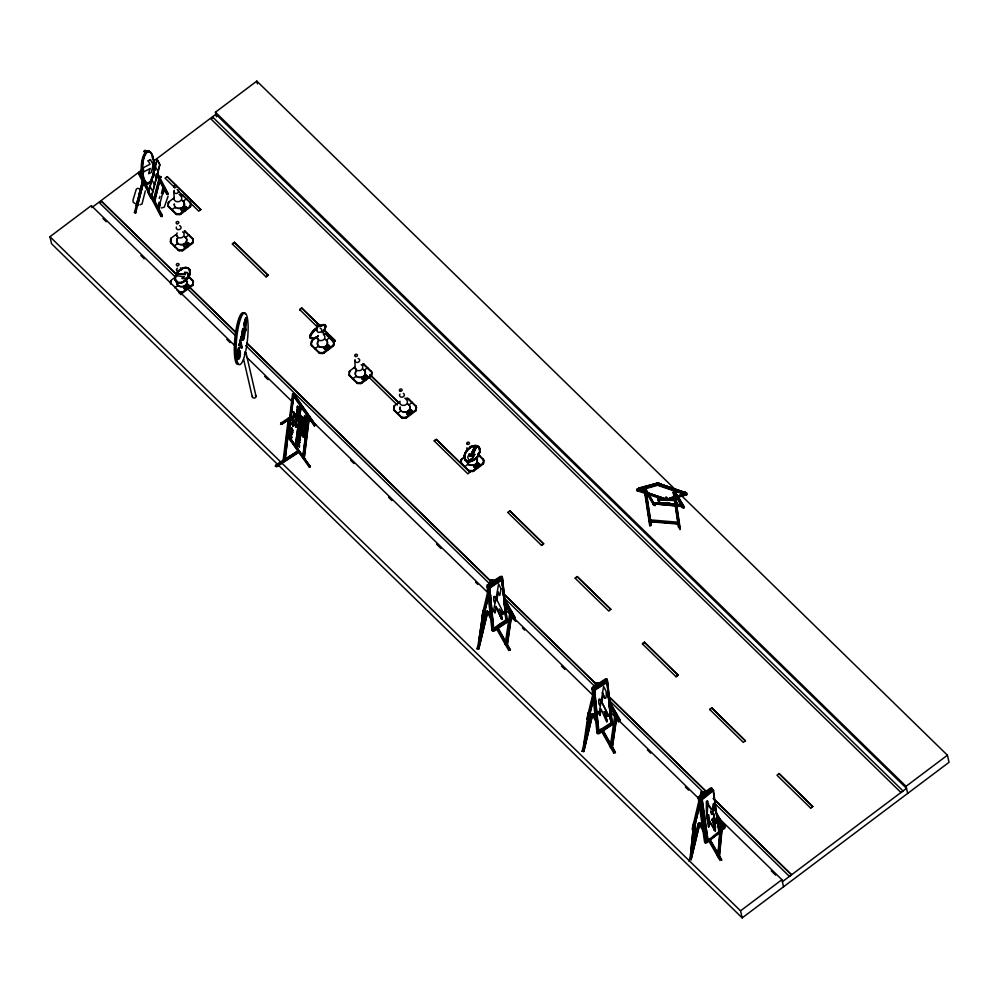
<?xml version="1.0" encoding="UTF-8"?>
<svg xmlns="http://www.w3.org/2000/svg" width="999" height="999" viewBox="0 0 999 999"><rect width="100%" height="100%" fill="white"/><g stroke="black" fill="none" stroke-linecap="round" stroke-linejoin="round"><path stroke-width="1.5" d="M297.577 408.166L297.914 409.103M297.377 410.065C297.103 407.068 296.89 411.076 297.153 409.64M298.801 437.262L298.863 437.787M299.825 433.329L299.7 434.465L299.488 432.767M305.781 418.656C306.331 420.729 304.72 415.734 305.432 417.42M295.991 417.994L295.916 418.631L295.617 415.584L297.527 419.555L297.265 421.191L297.527 419.555M296.641 415.971L296.428 415.721M296.428 419.255L296.878 418.993M497.302 591.745L497.939 593.031L496.903 599.862L502.909 611.788L502.947 613.798M602.946 694.979L602.509 694.168M297.777 414.36L297.727 413.923M300.412 439.685L300.075 437.075M492.744 623.164L489.485 587.137L501.785 578.596L502.422 579.582L501.998 578.758M493.344 627.909L489.735 587.649L501.973 579.482M489.435 588.261L502.135 579.782M502.347 580.032L506.181 620.566L505.806 619.855M594.592 690.309L598.826 730.731L610.789 722.964M598.351 730.194L594.48 689.859L606.955 681.093L594.655 689.66M610.839 722.265L607.105 682.729M611.126 722.202L611.163 723.276L610.814 722.589M292.744 425.524L293.019 424.213M295.517 425.811L296.079 426.96L296.278 425.711M298.114 414.86L297.914 415.359M301.973 433.966C302.098 432.03 302.035 436.65 302.06 434.09M302.36 434.265L302.422 433.816M302.447 434.315L302.61 435.164M304.071 436.001L303.671 434.016M503.121 613.224L502.909 611.788M608.116 716.046L608.154 715.421L607.966 716.308M288.986 433.254L289.123 432.555M293.356 425.924L293.556 425.075M295.829 422.689L295.592 421.541M297.29 447.814L296.341 443.431L300.574 409.865L296.303 442.994A3.759 1.386 82.7 0 0 297.302 448.139L297.39 447.964M296.428 444.393L296.428 443.419M297.103 409.865L297.515 410.452M308.454 417.045C308.566 419.318 307.779 413.911 308.354 416.283M294.767 414.135C294.468 412.774 294.78 416.92 293.956 415.022M297.252 407.704L297.665 408.678M300.025 438.436L299.45 439.048M303.684 435.664L303.758 435.789M288.087 434.602L288.074 435.414M288.374 436.226L293.044 395.941M292.67 417.844L292.794 417.507M294.156 443.668A3.759 1.386 82.7 0 0 295.954 442.495L300.274 408.491M297.764 417.819L297.777 417.082M303.671 424.001L304.158 424.5M715.284 826.56L715.334 830.993L710.389 822.09L708.503 826.822L706.48 815.746L706.343 801.623L707.617 801.223L708.616 804.994L712.762 810.501L714.11 803.458M709.115 826.76L707.105 815.696L707.567 807.504L706.68 803.471L707.617 801.223M159.253 198.476L159.99 196.341M291.034 431.193L291.308 430.094M292.108 424.3L291.97 423.651M292.395 433.741L292.432 432.704M295.155 425.537L295.217 424.687M299.026 411.113L297.44 406.193L298.863 409.14M294.168 417.095L293.843 415.447L294.842 414.735M297.39 417.008L297.652 416.683M294.693 414.248L293.818 413.836L294.43 414.285M298.314 436.838L299.038 435.576M304.071 436.076L303.833 437.162M297.402 420.679L297.015 421.278M297.952 410.015C296.566 408.254 299.475 410.926 298.626 409.627M291.271 429.358L292.657 432.217L291.271 429.358L291.733 427.647L292.857 430.656L291.933 428.871M291.471 428.196L292.769 430.669M292.57 432.23L291.92 428.708M292.457 420.142L293.893 422.29C293.943 423.976 292.395 420.03 292.719 421.828M298.214 409.053L298.226 408.616M294.205 413.474L294.018 412.887M293.868 413.723L293.968 412.974M299.6 446.366C299.063 448.713 299.213 443.106 298.676 445.379M700.449 803.621L700.274 798.388L710.963 789.972L713.511 790.571L719.08 832.204L708.066 841.458L701.96 799.025L712.911 789.809L713.511 790.571M297.577 408.079L298.202 408.529M298.064 443.406C297.939 445.841 298.014 443.269 299.325 444.143M297.04 419.43L297.078 420.167M307.517 419.368L307.617 418.431M299.013 432.205L298.701 433.941L300.749 436.7L300.062 433.179M300.237 434.066L300.137 433.541M239.548 353.084L238.386 357.804L240.022 353.733L239.797 352.01L237.874 355.969L237.787 352.297L239.173 347.764L237.65 354.433L239.248 350.499L239.772 350.849M291.945 433.454L291.483 431.518M291.496 432.18L292.332 432.342M292.332 424.288L292.932 423.838M295.592 425.686L295.704 425.012L296.041 425.624M295.554 425.499L295.317 423.613M244.942 351.798L246.016 353.334L244.305 354.583M246.041 352.947L256.081 396.441C256.169 398.813 251.436 398.476 252.46 396.079M300.1 438.686L300.112 438.511M297.427 412.088L296.84 411.014L296.865 413.349M292.382 433.903L291.795 434.066M306.081 419.53L305.919 420.804L303.958 418.032L304.807 415.909M712.762 810.501L713.049 804.357L714.71 803.508L714.322 809.789L711.875 814.36L712.449 812.237M297.714 442.682L297.64 444.455L297.565 443.793M501.885 619.455C503.496 615.272 494.268 601.573 502.784 614.173M502.172 618.806L502.197 618.169M607.23 720.691L607.067 721.603L604.295 711.575L607.105 720.366M704.095 832.691L699.525 824.737L699.762 823.139L698.925 823.039L697.976 824.362L699.65 824.562L691.083 860.089M608.541 699.737L703.458 792.507C706.942 791.67 698.613 791.72 701.897 792.419L701.111 796.315M702.647 825.174L702.022 823.563L701.211 823.638L702.647 825.174L701.036 825.336L700.436 823.213L699.637 823.313L701.161 825.961M701.822 793.356L702.659 793.456L702.772 792.032M702.659 827.197L701.211 823.638M295.592 421.503L295.854 422.127M297.252 407.53L297.502 407.005M298.726 411.863L298.801 410.289M301.336 421.079L301.149 421.99L300.886 420.392L301.336 420.891M293.306 416.021L293.456 417.245M497.327 591.908L493.581 610.489M598.713 711.725L598.713 713.511M304.083 424.837L303.983 425.661L304.171 424.825M602.971 695.554L601.935 702.384L608.016 714.522M505.956 619.842L493.943 628.209L493.481 627.722L493.868 628.221M715.334 830.993L714.859 826.21M719.442 856.468L718.106 855.668L721.266 822.864L722.602 823.676L719.442 856.468L717.844 856.643L720.466 822.951L720.279 831.305M718.269 852.172L718.843 846.215M719.417 840.246L719.705 837.262M718.456 856.255L721.615 823.451M719.255 856.168L722.414 823.363M693.743 822.652L690.546 854.869L693.743 822.652L695.404 822.914L693.181 845.703M691.383 852.984L691.82 848.426M692.419 842.344L692.856 837.786M693.456 831.717L693.756 828.671M691.52 853.483L691.82 850.436M692.557 842.844L693.006 838.286M693.593 832.204L693.893 829.17M691.083 856.031L691.92 856.155L692.22 853.109M693.393 840.958L695.404 822.914M239.86 353.309C239.61 354.558 239.335 360.289 237.812 358.766L238.099 357.405M293.331 426.248L292.757 426.211M701.972 823.988L700.374 824.05L701.048 825.236M702.659 793.456L704.332 792.444L704.994 793.631L704.195 793.618M704.957 793.955L704.332 792.444M701.885 824.824L700.374 824.15M295.841 422.365L296.753 425.724L296.004 423.414M299.238 445.579L299.026 446.203M294.068 420.666L293.681 421.303L293.519 420.329M307.592 419.58L303.296 452.909A3.759 1.386 82.7 0 1 301.511 454.083L302.335 454.62M304.133 436.388L304.158 436.126M658.341 499.25C660.489 499.038 655.531 499.9 660.002 502.322M298.601 410.102L297.877 410.027M646.203 492.47L653.821 505.407L655.132 505.494L644.842 488.598L644.455 490.884L649.762 525.861M645.691 488.661L645.516 489.76L645.292 488.623M645.691 489.135L645.391 487.987L651.186 525.449M655.132 505.494L646.066 489.323M674.05 491.071L674.65 491.595L674.05 491.071C674.887 489.223 673.663 492.944 674.874 491.133L684.015 506.668L683.853 507.942L682.554 507.854L673.488 491.683L674.65 492.245L680.244 528.696M683.853 507.942L674.725 492.42L674.874 491.133M179.158 194.58L181.88 194.63A1.374 1.136 -13 0 1 182.792 194.992L190.347 202.372L190.572 206.406A1.374 1.136 -13 0 1 190.072 207.218L180.732 214.248A2.023 1.686 -13 0 1 179.67 214.585L176.948 214.523A1.374 1.136 -13 0 1 176.036 214.173L168.481 206.793A2.023 1.686 -13 0 1 168.169 205.919L168.257 202.747A1.374 1.136 -13 0 1 168.756 201.948L173.439 198.414L173.639 199.276M187.263 233.891L185.377 232.043A1.374 1.136 -13 0 0 184.453 231.693L184.266 230.831A1.374 1.136 -13 0 1 185.177 231.194L192.732 238.574L192.957 242.607A1.374 1.136 -13 0 1 192.457 243.419L183.117 250.449A2.023 1.686 -13 0 1 182.055 250.786L179.345 250.724A1.374 1.136 -13 0 1 178.421 250.374L170.866 242.994L170.642 238.948A1.374 1.136 -13 0 1 171.141 238.149L175.824 234.628L177.622 236.376M170.642 238.948L170.554 242.12A2.023 1.686 -13 0 0 170.866 242.994M174.875 277.51L171.366 280.145A1.374 1.136 -13 0 0 170.866 280.956L170.579 283.279A2.023 1.686 -13 0 0 170.891 284.153M190.572 206.406L190.659 203.247A2.023 1.686 -13 0 0 190.347 202.372M192.957 242.607L193.044 239.448A2.023 1.686 -13 0 0 192.732 238.574M176.548 289.673L178.446 291.521A1.374 1.136 -13 0 0 179.358 291.883L179.558 292.732L182.268 292.794A2.023 1.686 -13 0 0 183.341 292.457L192.67 285.427A1.374 1.136 -13 0 0 193.169 284.615L193.269 281.456A2.023 1.686 -13 0 0 192.944 280.569L189.186 276.898L185.851 279.408M193.169 284.615L193.269 281.456M298.189 451.473L298.901 452.21L276.623 466.783L275.424 466.221L275.562 465.134L298.276 450.761M288.474 419.617L280.619 424.275L280.756 423.189L290.659 416.708M283.416 460.477L275.899 466.046L276.661 466.421L298.951 451.835M281.044 424.475L289.81 418.094M281.144 423.763L281.905 424.125L288.137 419.705M283.067 461.176L285.015 461.288L283.067 461.176L288.399 418.144L290.072 418.431M283.679 459.852L284.24 455.244M284.628 452.172L285.19 447.552M285.577 444.48L286.151 439.872M286.526 436.8L287.287 430.656M287.675 427.584L288.236 422.964M283.853 460.701L289.186 417.669M310.302 466.795L287.899 434.777L310.302 466.795L309.116 466.945L287.337 436.076L292.582 393.793L293.768 393.643L315.484 424.962L314.71 425.062L292.932 394.193L293.706 394.093L315.484 424.962M308.978 418.506L314.61 425.861L292.932 394.193M285.127 458.379L293.182 394.031L293.968 393.931L288.723 436.201L287.949 436.301L302.622 457.067M285.202 459.752L288.062 435.289M288.861 432.28L288.299 436.813L302.797 457.055L303.634 456.506L303.059 457.28M289.235 429.258L289.797 424.725M290.172 421.703L290.921 415.671M291.296 412.649L291.858 408.116M292.232 405.094L293.182 394.031M293.768 393.643L288.524 435.926L287.337 436.076M291.458 434.115L291.034 433.366L291.883 437.837L290.06 433.866L290.422 431.668M291.121 433.366L290.859 434.74L290.771 432.417M292.095 423.027L292.295 422.44M292.744 421.928L293.619 424.488L292.432 420.741M293.356 414.672L294.143 417.37M295.704 415.572L295.529 416.233M295.716 424.263L295.379 423.539M295.617 422.277L295.354 422.864M297.352 406.855L297.527 406.181M297.065 417.107L297.34 415.497L297.452 417.195M296.628 426.748L296.491 427.06M296.666 425.736L296.84 425.075M298.164 414.248L298.039 413.611L298.039 414.435M298.226 413.199L296.915 410.327M300.224 409.365L295.654 443.793L296.016 443.044M299.313 428.983C299.263 426.835 300.836 431.343 300.424 427.847L299.675 426.073L301.723 428.833C301.748 431.019 300.187 426.248 300.537 429.87L301.448 431.019C301.848 434.365 296.653 423.876 301.273 431.755M299.812 424.962L300.175 422.677L300.274 424.787C301.211 426.835 300.374 422.602 301.298 424.4L301.124 425.861C301.948 428.047 301.236 423.226 302.16 425.287C302.947 432.979 297.04 419.118 301.773 427.734M300.237 421.528L302.285 424.3L300.237 421.528L301.074 419.468M301.923 418.693L302.185 417.22L301.923 418.693C302.959 420.854 302.023 416.021 303.047 418.119L302.66 420.567L300.699 417.782L301.074 415.497L301.161 417.607C302.085 419.58 301.735 414.423 301.661 418.181M298.364 440.197L298.114 438.686L297.777 441.383C298.239 440.272 299.675 443.856 300.037 442.445L298.364 440.197L300.037 442.445M300.15 429.32L299.588 426.798M300.774 425.349L300.949 423.901M275.424 466.221L297.702 451.635L297.839 450.561M301.124 425.861L300.861 423.913M325.224 334.39L325.025 333.541A1.374 1.136 -13 0 1 325.936 333.891L333.491 341.271L333.716 345.317A1.374 1.136 -13 0 1 333.229 346.116L323.888 353.147A2.023 1.686 -13 0 1 322.827 353.484L320.105 353.421A1.374 1.136 -13 0 1 319.193 353.072L311.638 345.691A2.023 1.686 -13 0 1 311.326 344.817L311.413 341.658A1.374 1.136 -13 0 1 311.913 340.846L316.596 337.325L318.394 339.073M300.811 428.396L300.537 429.87M311.326 344.817L311.413 341.658M303.334 409.902L303.421 409.19M302.197 424.313L301.586 421.99L302.535 422.29L302.635 421.441L301.623 421.178L302.635 421.441M304.183 409.553L303.034 408.616M302.347 431.031L302.535 430.244L304.046 430.482L302.822 427.909L304.782 430.681L304.683 431.468L303.084 431.231L304.483 433.079C304.907 436.338 299.55 425.924 304.308 433.803M303.159 425.187L305.12 427.972L303.072 425.199L303.371 423.439M304.071 425.649L303.983 424.238M304.433 417.819L305.694 419.48L304.633 417.033M305.032 427.984L304.42 425.661L305.369 425.961L305.469 425.112L304.545 424.837M305.269 422.939L305.032 420.891C304.121 419.068 304.957 423.301 303.996 421.278L303.908 419.168L303.534 421.453L305.494 424.225L305.881 421.778C304.882 419.855 305.294 425.599 305.394 421.228M307.205 419.855L308.154 415.609M308.529 415.771L309.315 415.671L304.071 457.954L302.934 457.554L308.179 415.272L303.421 456.718M303.459 456.531L308.429 417.757M309.116 466.945L309.278 465.696L304.046 458.291M314.198 425.911L314.36 424.662L315.547 424.513M310.364 466.346L309.278 465.696M314.61 425.861L314.71 425.062M333.716 345.317L333.816 342.145A2.023 1.686 -13 0 0 333.491 341.271M363.074 364.46L362.874 363.611A1.374 1.136 -13 0 1 363.798 363.973L371.353 371.341A2.023 1.686 -13 0 1 371.665 372.215L371.566 375.387A1.374 1.136 -13 0 1 371.079 376.198L361.738 383.216A2.023 1.686 -13 0 1 360.676 383.554L357.954 383.504A1.374 1.136 -13 0 1 357.043 383.141L349.488 375.774L349.263 371.728A1.374 1.136 -13 0 1 349.762 370.916L354.445 367.395L356.243 369.143M371.566 375.387L371.665 372.215M404.82 398.276L407.542 398.326A1.374 1.136 -13 0 1 408.454 398.688L416.009 406.056A2.023 1.686 -13 0 1 416.321 406.943L416.233 410.102A1.374 1.136 -13 0 1 415.734 410.914L406.393 417.932A2.023 1.686 -13 0 1 405.332 418.269L402.622 418.219A1.374 1.136 -13 0 1 401.698 417.857L394.143 410.489A2.023 1.686 -13 0 1 393.831 409.602L393.918 406.443A1.374 1.136 -13 0 1 394.418 405.631L399.101 402.11L399.3 402.959M393.831 409.602L393.918 406.443M416.233 410.102L416.321 406.943M461.238 459.64L461.151 462.812A2.023 1.686 -13 0 0 461.463 463.686L461.238 459.64A1.374 1.136 -13 0 1 461.738 458.828L465.247 456.193M460.951 461.95A2.023 1.686 -13 0 0 461.263 462.837L469.018 471.053A1.374 1.136 -13 0 0 469.93 471.416L472.652 471.466A2.023 1.686 -13 0 0 473.713 471.128L483.054 464.11A1.374 1.136 -13 0 0 483.553 463.299L483.641 460.139A2.023 1.686 -13 0 0 483.329 459.253L477.659 453.733M483.553 463.299L483.329 459.253M491.258 619.542L487.475 612.837L487.762 611.251L486.938 611.113L485.926 612.412L487.587 612.674L478.733 649.063L477.06 648.801L478.071 647.502M488.823 595.242L483.279 617.981L481.793 616.296M478.733 649.063L487.4 612.762M483.279 617.981L483.454 616.558M490.646 579.907L492.145 581.593L493.918 580.032L490.646 579.907L489.547 584.452M492.145 581.593L492.32 580.169M491.346 616.733C488.961 615.446 488.598 609.065 490.596 613.374L488.998 613.473L488.336 612.275L489.935 612.175M508.703 650.411L508.891 648.988L510.377 649.787L508.703 650.411L496.578 628.933M503.683 599.375L514.185 619.105L513.386 619.168L513.561 617.744M514.298 618.169L515.159 617.619L503.783 597.489M590.734 719.118L591.957 713.636L592.794 713.773L583.753 751.573L582.092 751.31L582.979 750.961M593.493 695.179L587.587 719.43L586.813 718.818M587.587 719.43L588.311 720.504L588.486 719.08M583.753 751.573L592.794 713.773M591.845 714.572L590.946 714.934L592.619 715.197M596.341 683.978L597.976 684.04L598.089 683.116C603.721 683.965 593.643 681.967 596.453 683.041L595.604 687.012M595.529 720.716L592.494 715.359L592.669 713.935L594.954 714.697L595.629 715.896L594.018 715.996L594.892 715.521M597.165 684.115L597.352 682.692M595.616 717.906C596.003 716.271 592.282 714.297 594.18 714.647L594.842 715.846M603.259 730.843L615.396 752.309L613.736 752.934L613.91 751.51L614.71 751.448M619.33 720.691L618.406 721.69L618.581 720.267L620.192 720.142L619.33 720.691L608.703 701.897M713.348 811.126L714.235 805.619M715.771 823.813L713.461 818.243L711.563 819.979L712.836 818.293L715.147 823.863L716.283 822.914L716.595 820.416L715.784 819.867L716.42 821.815M662.275 499.25L658.054 498.851L657.754 499.512L675.124 500.636M658.466 499.7L658.641 499.063M675.811 500.199L677.647 504.532L660.302 503.396L659.79 502.634M659.952 503.346L659.914 502.697M657.804 498.976L659.914 502.934L661.113 502.709M661.251 502.722L677.035 504.308L676.048 502.11M674.675 500.749L674.337 500.074L674.812 500.774M677.11 503.696L677.085 504.283M677.26 504.57L677.772 503.883L677.509 504.557M246.104 321.403L245.604 324.25M496.066 606.568L495.142 612.562L496.066 606.568L501.685 619.43L495.979 606.58M683.229 505.419L683.041 506.705L652.809 503.721L653.134 502.672L681.718 505.282M653.034 504.07L653.134 502.672M683.041 506.705L683.054 505.944M300.487 409.877L300.761 408.778M298.876 432.517L299.325 431.855L300.012 432.704M645.604 489.772L645.391 488.636M645.516 489.76L645.779 488.024M674.263 491.733L674.35 491.096M680.007 529.695L674.537 490.472M507.342 645.017L506.006 644.168L510.776 611.4L512.112 612.25L507.342 645.017L505.744 645.129L505.219 644.23L509.977 611.463M506.58 643.269L511.126 612M507.155 644.705L511.925 611.937M594.755 690.272L607.067 682.504M612.375 747.539L611.038 746.69L615.809 713.923L617.132 714.772L612.375 747.539L610.776 747.652L610.239 746.753L615.009 713.985M611.388 747.289L616.158 714.522M612.187 747.227L616.957 714.46M478.558 642.407L483.329 610.227L484.99 610.539L479.92 643.718L478.558 642.407L483.329 610.227M479.545 640.534L479.982 637.499M480.656 632.941L481.106 629.907M482.667 619.28L483.104 616.233M479.92 643.718L480.594 639.173M483.266 620.953L484.99 610.539M587.337 731.268L590.009 713.049L588.349 712.749L583.666 744.63M584.565 743.056L585.014 740.022M585.526 737.487L585.901 733.94M586.575 729.382L587.025 726.348M587.474 723.313L588.211 719.268M588.648 716.233L589.098 713.199L588.349 712.749M586.288 737.137L584.952 746.241L586.888 734.315M588.299 723.463L590.009 713.049M636.838 490.259L656.418 484.577L658.066 485.114L638.486 490.809L636.838 490.259L637.025 488.998L656.605 483.316L658.154 484.49M637.25 489.435L666.907 500.024L665.771 500.337L637.075 490.696L637.412 489.123L656.98 483.441M638.486 490.809L638.586 490.172M656.418 484.577L656.605 483.316M656.755 484.365L657.979 483.416L686.65 493.069L686.463 494.343L685.314 494.655L656.655 485.002L657.804 484.69L686.463 494.343M657.804 484.69L657.979 483.416M686.525 493.381L686.725 494.767L667.157 500.462L665.509 499.912L683.766 493.993M685.414 494.018L686.65 493.069M493.056 580.594L494.592 580.906M489.198 611.8L489.81 613.336L487.649 611.413L489.16 614.098M490.596 613.374L489.86 612.999M594.18 714.647L594.954 714.697M638.498 489.722L638.898 488.012L657.817 483.054L685.589 492.744M638.661 489.535L638.998 487.974M639.235 489.76L639.585 488.174L658.041 483.279L684.902 492.569M656.842 484.627L657.08 483.104M656.955 484.602L657.192 483.079M657.092 484.577L657.479 483.041M657.404 484.565L657.642 483.041M657.579 484.577L657.817 483.054M657.767 484.59L658.004 483.066M657.954 484.615L658.191 483.079M658.329 484.677L658.378 483.104M658.516 484.715L658.741 483.179M658.678 484.752L658.915 483.229M659.078 483.279L658.841 484.815L680.556 492.195M674.113 496.94C672.652 496.016 664.647 501.935 665.821 497.352M665.746 498.926L665.896 497.377M666.77 499.225L665.871 499.163L666.071 497.427M666.058 499.188L666.445 497.477M666.296 499.001L666.62 497.477M666.458 499.001L666.82 497.44M684.889 493.668L685.127 492.145M685.039 493.731L685.277 492.195M292.882 417.145L293.219 418.943L292.757 418.094M501.061 588.723L499.812 595.441L497.44 590.646L498.601 583.94L500.974 588.736M602.31 694.642L599.3 712.1L598.701 711.613M602.472 693.169L603.621 686.463L606.093 691.246C607.667 710.938 597.739 681.006 604.845 697.964M296.603 414.423L296.99 414.797M297.914 443.656L297.789 442.495M502.684 614.185L502.997 613.536M242.445 331.98L243.019 329.645A5.644 1.186 -84.2 0 1 243.556 328.471L244.493 328.983L244.892 332.592A5.045 1.061 -84.2 0 1 244.743 334.865L243.731 339.51L242.57 340.035A8.367 1.748 -84.2 0 1 242.083 337.512A5.569 1.161 -84.2 0 1 242.457 331.88M238.861 352.872C241.121 345.454 240.759 360.714 238.311 358.816L238.586 357.455M238.499 353.971C240.434 334.428 233.491 367.457 239.298 351.96M293.244 418.918C294.068 416.97 293.456 420.641 293.419 419.867M302.247 454.62L303.409 453.284M303.296 423.389L303.971 423.326M296.328 414.747L296.303 415.434M298.364 444.118L299.063 443.768M238.936 344.992L241.321 336.9L240.709 341.084L242.07 346.94C240.422 351.723 239.96 335.202 239.61 345.829M245.791 330.994L244.256 324.35L246.079 317.832L246.603 318.893A3.684 0.774 -84.2 0 1 246.666 320.704L245.479 326.935L246.104 329.633L245.292 330.944L243.756 324.3L245.579 317.782L246.116 318.843A3.684 0.774 -84.2 0 1 246.166 319.38M239.111 345.779L239.897 342.395M241.746 348.301L240.222 341.034L240.834 336.85M245.292 330.944L245.966 319.468L244.755 323.776L245.304 326.149L244.256 323.726L245.317 319.555M239.423 345.042L241.321 336.9M244.805 326.099L245.791 320.467M241.258 348.251L242.07 346.94M650.212 525.899L644.904 490.909L645.878 490.472M678.583 527.584L673.276 492.607L674.712 492.195M679.332 528.146L674.138 492.669L673.276 492.607M493.781 597.727A3.059 0.949 87.8 0 1 495.429 598.076A3.059 0.949 87.8 0 1 494.667 602.484A3.059 0.949 87.8 0 1 493.781 597.727L493.831 597.127M598.813 700.249A3.059 0.949 87.8 0 1 600.461 700.599A3.059 0.949 87.8 0 1 599.7 704.994A3.059 0.949 87.8 0 1 598.813 700.249L598.863 699.65M692.132 829.332L698.95 800.711M699.987 796.765L701.086 791.832M694.392 823.513L699.75 801.298M701.173 795.379L701.897 792.419M693.256 828.883L699.687 802.234M694.917 824.6L698.838 808.316M694.804 826.023L699.799 805.306M689.048 861.363L698.014 823.875M693.568 845.241L695.704 836.363M697.489 828.958L698.925 823.039M690.646 858.016L692.07 852.097M695.641 837.299L698.85 823.975M691.196 858.665L699.762 823.139M481.73 616.783L488.061 590.521M482.442 617.844L488.099 594.168M490.571 584.49L491.421 580.531M484.19 613.523L487.887 598.364M477.06 648.801L485.976 611.925M478.808 644.467L481.019 635.376M481.768 632.342L483.978 623.251M484.715 620.217L486.938 611.113M478.696 645.404L480.169 639.348M480.906 636.313L483.129 627.21M483.866 624.175L484.965 619.63M485.714 616.595L486.813 612.05M586.763 719.305L593.031 693.531M594.505 687.462L595.679 682.429M595.716 686.076L596.453 683.041M588.586 715.821L593.381 696.116M588.861 717.557L592.919 700.886M589.048 717.469L594.592 694.73M582.092 751.31L591.008 714.447M585.689 739.41L587.899 730.319M588.636 727.284L590.859 718.181M584.827 743.381L587.05 734.277M587.787 731.256L589.997 722.152M138.923 194.842L139.56 192.732M134.453 212.625L134.715 211.576L135.926 211.888L135.664 212.937L134.453 212.625L142.832 180.057M135.664 212.937L143.606 181.818L142.395 181.506L142.12 182.555L143.332 182.867L143.606 181.818M151.124 193.968L162.362 215.409L162.088 216.446L160.914 216.421L138.449 173.539L138.711 172.49L139.885 172.515L149.013 189.947M144.143 151.498L144.405 150.449L145.579 150.474L145.305 151.523L144.143 151.498L145.542 154.183M149.45 192.332L139.61 173.564L139.885 172.515M141.184 170.005L140.047 174.4L141.583 175.112L140.409 175.087L141.171 172.165M145.355 153.883L146.104 150.949L147.64 151.673M141.221 174.425L142.358 170.03M138.299 197.64L136.239 205.619L137.45 205.931L142.944 184.678L141.733 184.365L139.061 194.68M156.256 178.184L153.471 172.827L157.155 159.39L159.94 164.735L151.049 198.339L148.264 192.994L151.736 179.558L154.52 184.902M151.261 198.351L148.476 193.007L157.155 159.39M151.049 198.339L159.728 164.735L156.943 159.39M154.995 200.712L160.689 176.573L159.515 176.548L153.459 200L154.995 200.712L153.834 200.687L159.503 178.709M154.633 200.025L160.689 176.573M159.153 202.16L157.63 208.067L159.166 208.779L157.992 208.754M161.438 193.319L162.962 187.425L164.136 187.45L158.804 208.092M158.754 205.806L159.515 202.859M159.166 208.779L160.302 204.358M162.974 194.043L164.498 188.137L163.324 188.112M160.914 216.421L161.189 215.384L162.362 215.409M166.608 194.38L167.782 194.405L168.044 193.369L157.517 173.264M148.626 173.601L149.987 168.531M148.876 173.601L151.224 172.377L153.259 164.76L150.35 159.615M679.02 522.302L678.808 523.588L649.487 521.141L649.7 519.855L679.02 522.302L679.083 524.15L649.762 521.703L649.612 520.654L660.414 521.553M649.762 521.703L649.7 519.855M180.195 195.704A3.971 3.309 -13 0 1 181.756 197.74L181.556 199.438A3.809 3.172 -13 0 1 178.584 201.673L176.598 201.611A3.971 3.309 -13 0 1 174.151 199.226L174.35 197.54M177.198 281.219L176.948 283.429A5.207 4.333 -13 0 0 180.157 286.563L182.755 286.638A4.995 4.158 -13 0 0 186.663 283.704L186.913 281.481M400.012 401.223L399.812 402.922A3.971 3.309 -13 0 0 402.26 405.307L404.245 405.369A3.809 3.172 -13 0 0 407.23 403.121L407.417 401.436A3.971 3.309 -13 0 0 405.856 399.4M712.075 812.474L711.55 814.435L710.689 810.876L711.463 812.524M708.503 826.822L709.452 823.301M293.381 398.676L293.219 399.45M502.147 578.746L489.66 586.95M493.019 628.708L493.219 630.631L506.143 622.215L505.906 620.154M610.913 722.764L611.176 724.737L598.251 733.154L598.039 731.231L601.922 728.708M298.751 436.8L299.663 437.087M691.92 856.155L692.295 854.819L690.634 854.57M168.082 196.204L164.273 207.18L161.338 207.967M293.369 411.988L294.068 412.162M589.098 713.199L588.811 714.21L589.635 714.36M297.977 415.197L297.565 415.084M299.063 432.08L299.7 432.105M293.743 419.568L294.081 420.192M243.244 339.46L243.906 337.038A6.069 1.274 -84.2 0 0 244.256 334.815A5.045 1.061 -84.2 0 0 244.393 332.542L244.393 331.818M299.937 439.085L298.826 437.962M297.677 412.649L297.19 413.374M293.344 398.514L294.043 397.727L294.93 398.289A3.759 1.386 82.7 0 0 293.207 398.701M299.712 440.134L300.374 439.81L299.463 439.96M715.471 826.161L715.109 826.972L712.187 819.929M298.476 435.876L299.675 436.163M293.331 415.534L293.556 416.645M302.872 457.267L303.571 456.793M176.748 275.811L177.747 273.738L185.252 274.463L177.834 273.813L176.748 275.811L184.328 276.611C177.185 279.795 187.6 279.121 188.361 275.911L187.213 272.552L184.49 272.215L185.339 274.538M469.343 453.896L467.707 457.03L468.968 460.601L473.276 457.642L474.825 454.42L471.878 456.306L476.373 447.265L471.965 456.393M474.537 447.09L470.129 456.218L474.537 447.09L476.373 447.265M304.57 416.958L305.207 417.07M600.137 715.434L601.098 709.09L606.718 722.04M715.147 823.863L716.283 822.914M300.824 408.641L301.873 408.204L301.049 408.404M298.064 443.294L297.902 442.282M293.219 395.142L293.893 395.292M295.741 443.781L294.33 443.643M303.084 454.195L302.435 454.645M604.295 711.575L607.991 716.508M298.576 445.591L297.864 445.317M299.263 447.09L298.876 446.291M303.147 433.004L302.098 433.029L303.321 433.229M242.869 340.147L242.07 339.985A8.367 1.748 -84.2 0 1 241.683 338.411M715.321 820.304L713.623 815.209L715.321 820.304L715.784 819.867M300.587 419.443L301.311 419.955M610.876 723.863L598.988 731.655L597.914 727.185M293.868 397.827L294.53 397.789M706.355 841.745L705.544 841.807L699.288 798.176L700.087 798.101L706.355 841.745L704.582 842.007L698.326 798.363L698.975 797.826M698.326 798.363L700.087 798.101M704.582 842.007L705.244 841.47M710.826 789.66L712.287 789.048L710.676 789.198M718.531 832.704L717.569 832.904M182.567 207.33L185.389 210.739M184.927 243.556L187.775 246.94M325.699 346.253L328.534 349.638M363.549 376.323L366.396 379.72M408.204 411.039L411.051 414.435M475.549 464.223L478.371 467.632M681.892 496.016L947.414 755.207L949.05 762.287L742.182 917.894L51.586 243.793L49.95 236.713L91.321 205.594L235.24 346.079M216.496 116.758L215.447 112.225L256.818 81.106L675.199 489.485M91.783 207.592L141.433 170.242M153.846 160.914L215.909 114.223L906.505 788.336L782.379 881.705M176.348 274.288L101.548 201.286L99.488 202.834L175.424 277.085M213.099 117.383L211.064 119.081L900.961 792.507L903.034 790.946L213.124 117.52M167.158 176.648L200.824 209.628L167.158 176.648L165.085 178.209L174.85 187.737M183.254 201.199L186.576 198.689L186.776 199.538M187.025 207.755L182.53 211.126L181.044 209.665L185.527 206.293L187.025 207.755L182.58 211.313C178.222 209.89 185.876 204.146 186.85 207.78M167.969 205.07A2.023 1.686 -13 0 0 168.282 205.944L175.836 213.311A1.374 1.136 -13 0 0 176.761 213.674L179.47 213.736A2.023 1.686 -13 0 0 180.532 213.386L189.872 206.368A1.374 1.136 -13 0 0 190.372 205.557M178.109 190.921L198.764 211.189L200.799 209.49M185.639 237.4L188.961 234.89M183.429 245.866L187.912 242.495L189.423 243.993L184.965 247.515C180.619 246.104 188.212 240.172 189.448 244.143M184.927 247.377L189.41 243.956M170.354 241.271A2.023 1.686 -13 0 0 170.679 242.145L178.222 249.525A1.374 1.136 -13 0 0 179.146 249.875L181.855 249.937A2.023 1.686 -13 0 0 182.929 249.6L192.258 242.57A1.374 1.136 -13 0 0 192.757 241.758M232.367 243.881L234.428 242.32L268.107 275.299L266.034 276.86L232.392 244.018L234.428 242.32M174.65 287.824L177.984 285.327L178.184 286.176M183.654 287.912L188.137 284.503L189.673 286.151L185.177 289.523L183.679 288.062L188.137 284.503M185.152 289.373L189.673 286.151M179.358 291.883L182.08 291.945A2.023 1.686 -13 0 0 183.142 291.596L192.482 284.578A1.374 1.136 -13 0 0 192.982 283.766M268.069 275.15L266.034 276.86M301.71 307.992L299.675 309.69L301.71 307.992L320.155 325.999M326.398 340.097L329.732 337.6L329.932 338.449M324.2 348.614L328.683 345.192L330.219 346.84L325.724 350.212L324.188 348.576L328.721 345.379M324.5 330.232L335.352 340.821L333.279 342.382M325.699 350.075L330.169 346.653M311.126 343.968A2.023 1.686 -13 0 0 311.438 344.842L318.993 352.222A1.374 1.136 -13 0 0 319.905 352.572L322.627 352.635A2.023 1.686 -13 0 0 323.688 352.297L333.029 345.267A1.374 1.136 -13 0 0 333.529 344.468M364.248 370.167L367.582 367.669L367.782 368.519M366.533 375.262L362.088 378.833L366.533 375.262L368.032 376.76M363.549 380.144L368.032 376.723L363.574 380.294L362.038 378.646M348.976 374.038A2.023 1.686 -13 0 0 349.288 374.912L356.843 382.292A1.374 1.136 -13 0 0 357.754 382.654L360.477 382.704A2.023 1.686 -13 0 0 361.538 382.367L370.879 375.337A1.374 1.136 -13 0 0 371.378 374.538M401.049 410.801L397.714 413.311L397.914 414.16M408.916 404.895L412.237 402.385L412.437 403.234M412.525 411.526C410.776 406.268 401.099 419.942 411.188 409.99L412.724 411.625L408.241 415.01L406.705 413.399M393.631 408.753A2.023 1.686 -13 0 0 393.956 409.64L401.511 417.008A1.374 1.136 -13 0 0 402.422 417.37L405.132 417.42A2.023 1.686 -13 0 0 406.206 417.082L415.534 410.065A1.374 1.136 -13 0 0 416.034 409.253M434.19 440.884L436.263 439.323L469.905 472.165L436.288 439.473L434.19 440.884L467.869 473.863L469.905 472.165M478.509 463.186C468.269 473.314 478.384 459.228 480.044 464.822L475.561 468.206L474.026 466.595L475.561 468.206M475.524 468.056L480.044 464.822M468.818 470.204A1.374 1.136 -13 0 0 469.73 470.566L472.452 470.616A2.023 1.686 -13 0 0 473.514 470.279L482.854 463.261A1.374 1.136 -13 0 0 483.354 462.45M507.854 512.425L509.927 510.876L543.593 543.856L541.533 545.404L507.892 512.574L509.927 510.876M543.568 543.706L541.533 545.404M575.137 578.096L577.197 576.535L610.839 609.378L577.235 576.685L575.162 578.246L608.803 611.076L610.839 609.378M642.407 643.768L644.48 642.207L678.146 675.187L676.086 676.748L642.444 643.905L644.48 642.207M678.121 675.049L676.086 676.748M711.788 708.029L709.715 709.577L711.75 707.879L745.429 740.858L711.75 707.879M709.69 709.44L743.356 742.419L745.391 740.709M779.033 773.551L776.997 775.249L810.639 808.091L812.699 806.53L779.033 773.551L812.699 806.53M812.674 806.38L810.639 808.091M742.182 917.894L740.546 910.826L781.917 879.694L718.331 817.619M907.679 793.406L906.043 786.325L947.414 755.207M713.311 798.426L791.458 874.712L789.422 876.41L714.597 803.258M698.825 799.362L698.488 796.877L710.152 788.236L711.775 788.099L700.187 797.302L699.375 797.377L711.85 788.661M698.488 796.877L700.099 796.74L711.775 788.099M700.799 798.426L707.804 793.243M708.141 840.621L705.818 842.344L718.293 833.653L706.705 842.831L705.082 842.981L709.752 839.535M489.785 596.465L488.586 585.901L492.957 630.094L493.593 630.169L491.983 630.257L487.062 586.475L487.787 585.938M488.673 586.388L493.593 630.169M491.983 630.257L492.707 629.732M592.082 688.985L593.618 688.423L597.989 732.617L598.538 732.205L597.015 732.779L592.082 688.985L593.868 688.786L598.626 732.692L593.693 688.91M507.08 621.353L502.347 577.434L507.08 621.353L505.706 621.803M605.844 680.519L607.367 679.957L612.275 723.763L610.739 724.325M471.878 456.306L474.737 454.333M301.136 408.254L302.185 408.579M505.844 621.341L493.806 629.133M280.619 424.275L290.522 417.794M281.905 424.125L288.087 420.079M285.889 458.866L297.028 451.573M277.135 465.247L280.856 462.812M284.565 460.377L287.038 458.766M289.523 457.142L293.231 454.72M487.287 584.977L500.224 576.548L501.835 576.46L488.161 585.514L488.361 587.424L487.562 587.474L487.287 584.977L488.961 585.464M488.161 585.514L501.835 576.46M488.361 587.424L501.286 578.995L501.086 577.072L501.885 577.035M592.582 689.997L592.32 687.499L605.244 679.07L606.855 678.983L593.181 688.024L593.394 689.947L606.318 681.518L606.118 679.595L606.917 679.557M592.32 687.499L593.93 687.412L606.855 678.983M593.181 688.024L606.118 679.595M498.189 625.349L502.06 622.827M493.219 630.631L506.955 622.177L494.08 631.156L492.47 631.243M598.251 733.154L611.987 724.7L599.113 733.678L597.502 733.766L597.24 731.268M289.335 418.044L288.399 418.144M706.118 841.62L707.779 841.283M147.989 160.851L150.587 159.628M143.107 167.77L150.012 164.286L148.239 160.864M143.319 172.028L150.225 168.531M139.997 204.733L142.02 204.008L145.317 190.934M657.991 498.863L659.79 503.284M665.509 499.912L685.077 494.23L686.725 494.767M668.269 499.288L683.641 494.817M640.109 488.936L644.305 487.724M647.102 486.913L651.298 485.689M652.559 486.113L648.363 487.325L657.429 484.827M600.012 715.534L598.801 713.673M637.424 489.997L638.299 489.747L637.075 490.696M666.121 499.637L666.995 499.4L639.735 490.234M677.135 496.128L683.154 494.505M667.17 499.175L673.201 497.552M677.722 496.328L683.753 494.705M293.956 397.739L294.618 397.852M711.875 814.36L713.973 814.185L714.248 815.159M295.267 444.205L294.805 444.118M293.544 394.53L292.582 393.793M294.917 398.151L299.126 404.233A3.759 1.386 82.7 0 1 300.05 409.39M300.037 406.318L300.087 406.556M299.076 409.927L299.051 410.851M297.59 410.976L298.389 412.537M296.778 411.538L298.127 413.598M293.981 412.175L294.405 412.862M293.319 412.862L293.718 413.549M294.655 413.636L294.468 413.049M294.568 413.336L294.717 413.923M297.864 413.037L297.964 413.474M293.644 414.26L293.993 414.922M294.393 416.608L294.393 417.457L294.28 416.496M306.743 415.097L307.48 417.207L307.143 415.846M304.283 416.096L305.319 416.383M308.266 415.934L309.515 415.959L304.27 458.241L303.084 458.391M296.978 417.557L297.24 418.106M305.244 416.396L305.881 417.457M306.031 417.944L306.019 418.244M307.392 417.22L307.517 418.194M296.79 419.006L296.591 418.556M296.216 419.58L296.341 419.967M305.669 418.406L305.594 418.019M296.104 419.505L296.853 420.229M292.857 420.242L293.893 422.29M296.253 419.98L296.953 421.203M296.453 420.242L296.628 420.829M296.466 419.642L297.44 420.204M292.994 423.951L292.17 422.839M296.054 423.314L295.904 422.577M292.232 425.174L292.07 424.563M292.62 425.062L292.832 425.661M296.516 426.024L295.891 425.487M304.495 424.475L304.383 423.988M304.458 424.85L305.469 425.112M295.454 426.386L295.692 427.222M302.647 428.633L304.046 430.482M291.845 431.456L291.621 430.756M291.021 431.63L291.196 432.267M292.445 432.579L291.895 431.568M291.571 433.466L291.845 433.991M291.72 433.791L291.308 433.004M299.925 432.717L299.75 432.317M287.5 434.827L288.261 434.59M289.036 434.49L289.073 433.479M289.285 435.489L289.535 436.426M303.733 435.264L303.084 433.828M302.797 433.653L303.271 434.228M303.808 434.128L303.908 434.715M287.899 436.863L288.549 436.75M302.16 435.264L303.571 437.237M302.572 435.289L303.097 436.101M290.035 437.55L290.047 437.712A3.759 1.386 82.7 0 1 288.948 432.579M302.859 436.613L303.421 437.187M298.539 438.012L298.426 437.362M298.763 438.686L298.976 439.148M299.113 439.535L299.675 440.047M296.366 444.655L296.603 446.166M297.777 444.917L297.714 445.017M299.538 445.079L299.563 445.417M302.148 454.533L302.784 454.545M699.525 824.737L701.136 824.537M717.307 855.756L718.106 855.668M704.295 792.769C707.005 792.369 701.548 791.67 704.183 793.718M710.501 790.721L711.3 790.646L711.038 788.735M717.482 833.715L718.293 833.653M716.758 834.365L718.368 834.215M487.475 612.837L489.073 612.699M592.494 715.359L594.105 715.222M615.396 752.309L614.597 752.384L610.801 745.666M710.963 789.972L713.186 789.859M711.3 790.109L713.323 790.072L711.438 790.371M711.5 790.546L713.448 790.384M700.212 798.451L702.222 798.226M700.112 798.676L702.11 798.388M700.062 798.813L702.01 798.663M700.037 798.988L701.985 798.825M700.012 799.188L701.96 799.025M699.987 799.4L701.935 799.237M699.974 799.612L701.922 799.462M699.987 799.849L701.935 799.687M699.987 800.087L701.935 799.924M700.012 800.336L701.96 800.174M700.037 800.574L701.985 800.411M708.516 803.758L708.004 805.044L711.263 809.44M713.648 814.098L713.973 814.185M708.303 816.22L708.578 814.61L709.602 821.628L707.692 816.27L708.328 818.98M712.699 821.603L714.485 827.022L715.771 826.972M709.765 822.14L714.46 829.969M713.848 830.019L714.972 830.644M705.456 840.159L707.404 839.997M705.481 840.396L707.429 840.234M705.531 840.621L707.479 840.459M705.581 840.821L707.529 840.659M705.644 841.008L707.592 840.846M705.706 841.183L707.654 841.021M705.906 841.533L708.129 841.42M505.219 644.23L506.006 644.168M610.239 746.753L611.038 746.69M500.736 577.522L502.347 577.434M487.062 586.475L488.836 586.263M505.631 621.328L507.242 621.241M506.143 622.215L506.955 622.177M605.756 680.032L607.367 679.957M605.506 681.555L606.318 681.518M593.056 688.823L593.868 688.786M611.176 724.737L611.987 724.7M597.015 732.779L598.788 732.579M506.243 619.68L502.06 580.094L505.806 619.505M497.814 593.306L496.903 599.862M493.643 627.822L494.03 629.095L493.381 628.121M606.668 681.118L607.404 681.892L606.805 681.093M601.935 702.384L607.842 714.31M598.726 730.519L598.413 731.206M135.24 203.596L133.117 202.198L133.029 200.025L136.314 189.111L137.775 188.224L139.897 189.048M155.207 166.109L157.992 171.453M138.449 173.539L139.61 173.564M161.051 177.273L159.515 176.548M144.843 183.529L146.366 184.253L145.205 184.228M150 186.276L152.785 191.621M166.883 193.344L168.044 193.369M673.413 492.332L674.725 492.42M667.494 499.488L675.212 500.024M662.05 499.425L662.062 500.199M665.771 503.034L670.292 503.346M663.461 502.997L669.63 503.421M684.015 506.668L674.425 491.108M663.498 521.815L671.216 522.452M674.3 522.714L678.933 523.101M674.837 490.959L674.138 490.434M713.498 803.508L714.71 803.508M681.405 505.569L652.909 503.071L681.555 505.806M652.809 503.721L682.816 506.343M177.547 208.354L180.157 208.429A4.995 4.158 -13 0 0 184.053 205.494L184.315 203.272A5.207 4.333 -13 0 0 182.268 200.599M179.932 244.555L182.542 244.63A4.995 4.158 -13 0 0 186.438 241.696L186.701 239.473A5.207 4.333 -13 0 0 184.653 236.8M319.755 340.522L321.74 340.572A3.809 3.172 -13 0 0 324.712 338.336L324.9 336.638A3.971 3.309 -13 0 0 323.351 334.603M358.554 377.335L361.151 377.397A4.995 4.158 -13 0 0 365.06 374.463L365.309 372.252A5.207 4.333 -13 0 0 363.274 369.58M403.209 412.05L405.819 412.125A4.995 4.158 -13 0 0 409.715 409.178L409.977 406.968A5.207 4.333 -13 0 0 407.929 404.295M706.643 801.21L707.367 801.772M665.871 499.163L640.571 490.621M483.241 610.526L484.602 611.838M141.571 184.99L142.782 185.302M140.409 189.535L141.621 189.847M136.401 205.007L137.612 205.319M657.729 483.491L686.388 493.144M657.629 484.128L686.288 493.781M658.428 484.915L684.49 493.781M639.535 490.022L665.584 498.888M304.42 425.661L305.282 425.974M280.756 423.189L281.943 423.763M297.702 451.635L298.901 452.21M255.407 395.479L256.081 396.441M473.276 457.642L468.968 460.601M187.138 272.465L188.361 275.911M661.201 499.937L660.801 499.912M215.447 112.225L906.043 786.325M477.859 454.582L483.516 460.102A2.023 1.686 -13 0 1 483.828 460.989M479.845 464.735L478.471 463.336M408.079 399.225A1.374 1.136 -13 0 1 408.653 399.538L416.208 406.905A2.023 1.686 -13 0 1 416.521 407.792M363.161 364.46A1.374 1.136 -13 0 1 363.986 364.822L370.604 371.278M370.067 374.712L399.363 403.321M509.965 511.013L543.593 543.856M644.517 642.357L678.146 675.187M234.465 242.47L268.107 275.299M301.748 308.129L320.192 326.136M324.525 330.382L335.352 340.821M370.105 374.862L399.4 403.459M327.085 335.676L333.691 342.12A2.023 1.686 -13 0 1 334.003 342.994M406.705 413.361L408.191 414.822L412.724 411.625M299.638 309.54L317.033 326.636M322.427 331.793L324.625 334.053M369.081 377.335L397.327 405.02M368.069 376.91L366.508 375.487M328.646 345.354L330.219 346.84M325.699 349.987L324.338 348.663M189.161 235.739L192.932 239.423A2.023 1.686 -13 0 1 193.244 240.297M189.385 277.747L193.144 281.431A2.023 1.686 -13 0 1 193.456 282.305M188.112 284.715L189.46 285.989M189.748 287.362L236.626 333.129M246.678 342.944L491.158 581.58M503.434 593.568L596.091 684.015M608.379 696.003L706.618 791.895M176.386 274.438L101.548 201.286M189.773 287.512L236.663 333.279M246.716 343.082L491.196 581.73M503.471 593.718L596.128 684.153M608.403 696.141L706.643 792.032M713.348 798.576L791.458 874.712M187.675 288.923L235.714 335.926M245.729 345.592L490.234 584.378M503.596 597.302L595.179 686.8M183.779 287.899L185.177 289.523M246.403 356.968L292.145 401.623M312.225 421.216L490.734 595.466M505.232 609.627L509.702 613.973M511.925 616.158L595.604 697.826M611.226 713.074L614.572 716.345M616.808 718.518L698.251 798.026M102.947 218.481L106.294 221.753M140.871 255.507L144.218 258.778M178.809 292.532L181.044 294.717M226.785 339.36L230.132 342.632M264.71 376.398L268.057 379.657M350.624 460.252L353.971 463.511M388.549 497.277L391.895 500.536M436.526 544.105L440.984 548.463M475.574 582.217L477.809 584.39M513.511 619.243L515.734 621.428M522.44 627.959L524.662 630.132M561.488 666.071L564.835 669.342M647.389 749.924L650.736 753.196M685.326 786.95L688.673 790.221M723.251 823.975L725.486 826.161M771.228 870.803L775.686 875.161M49.95 236.713L740.546 910.826M476.086 457.917L476.835 458.791A5.12 4.258 -13 0 1 475.686 464.011L474.587 464.722A5.12 4.258 -13 0 1 468.506 464.173L467.757 463.299A5.12 4.258 -13 0 1 467.22 461.151M400.437 410.102L401.186 410.976M326.261 339.935L327.01 340.809M355.781 375.374L356.531 376.261A5.12 4.258 -13 0 0 362.612 376.81L363.711 376.099A5.12 4.258 -13 0 0 364.86 370.879L364.111 370.005A5.12 4.258 -13 0 0 363.099 369.343M183.441 202.048L184.053 202.76A5.12 4.258 -13 0 1 184.59 204.895M174.775 206.406L175.524 207.28M177.16 242.607L177.909 243.481A5.12 4.258 -13 0 0 184.003 244.031L185.09 243.331A5.12 4.258 -13 0 0 186.239 238.112L185.489 237.225A5.12 4.258 -13 0 0 184.49 236.563M295.766 425.087L296.241 425.424M311.75 420.966L313.486 423.426M300.724 428.409L301.548 429.57M292.719 442.232L295.342 445.941M299.688 452.11L302.31 455.819M287.799 435.576L309.578 466.446M645.391 487.987L645.991 489.16M494.805 612.874L493.593 610.988M306.743 414.935L302.185 408.716A3.759 1.386 82.7 0 0 300.399 409.89M675.774 495.566L682.629 507.217M644.842 488.598L653.983 504.133M715.771 811.737L724.899 827.647M715.746 812.224L724.862 828.134M716.458 814.972L724.063 828.233M717.145 817.232L723.988 829.17M717.107 818.656L723.189 829.257M701.173 824.05L702.697 826.71M710.301 839.972L721.703 859.852M709.502 839.123L721.665 860.351M709.49 840.059L711.013 842.719M712.537 845.366L720.129 858.628M709.515 840.546L714.834 849.837M716.358 852.484L720.154 859.115M708.653 840.646L720.054 860.539M608.816 699.999L620.192 720.142M608.753 700.486L620.129 720.629M610.114 705.519L619.205 721.628M610.064 706.93L618.406 721.69M602.584 729.969L615.347 752.796M592.669 713.935L594.193 716.62M602.534 731.38L610.127 744.804M601.598 731.455L613.736 752.934M503.721 597.976L515.097 618.106M505.082 602.996L514.185 619.105M505.032 604.407L513.386 619.168M489.135 612.212L490.646 614.897M498.239 628.321L510.377 649.787M497.415 627.459L510.314 650.287M497.44 628.383L503.508 639.123M505.019 641.808L509.565 649.862M497.502 628.858L502.06 636.912M503.571 639.597L508.129 647.652M675.586 500.487L677.709 504.433M146.104 150.949L146.466 151.648M153.297 165.222L155.407 169.243M153.034 166.271L155.145 170.292M157.243 174.313L167.782 194.405M157.055 174.575L158.454 177.26M161.264 182.617L163.374 186.638M164.773 189.323L166.184 191.995M156.081 174.276L165.909 193.044M151.548 196.353L162.088 216.446M138.711 172.49L148.551 191.259M149.95 193.943L160.489 214.036M242.32 338.399L242.482 338.711A4.158 0.874 -84.2 0 0 243.044 338.561L243.968 334.59L243.594 330.12M297.302 412L296.865 411.526M293.044 424.076L292.744 423.613M469.255 453.808L470.129 456.218M299.712 405.444L299.987 406.094M291.358 432.892L291.109 432.255M244.118 329.383L243.057 328.421A5.644 1.186 -84.2 0 0 242.52 329.595L241.945 331.93A5.569 1.161 -84.2 0 0 241.583 337.462M781.917 879.694L783.553 886.775M482.854 463.261L483.054 464.11M479.757 456.431L479.557 455.581L476.223 458.091A5.207 4.333 -13 0 1 477.285 460.164L477.035 462.387A4.995 4.158 -13 0 1 473.126 465.322L470.529 465.247A5.207 4.333 -13 0 1 467.32 462.112L467.282 461.001M477.759 466.383L476.261 464.922M473.514 470.279L473.713 471.128M472.452 470.616L472.652 471.466M468.556 464.86L468.356 463.998L465.034 466.508L465.222 467.357M469.73 470.566L469.93 471.416M461.738 458.828L461.938 459.677A1.374 1.136 -13 0 0 461.438 460.489M416.009 406.056L416.208 406.905M415.534 410.065L415.734 410.914M408.454 398.688L408.653 399.538M407.542 398.326L407.729 399.175M410.439 413.174L408.941 411.725M406.206 417.082L406.393 417.932M405.132 417.42L405.332 418.269M402.422 417.37L402.622 418.219M401.511 417.008L401.698 417.857M394.418 405.631L394.617 406.481M393.956 409.64L394.143 410.489M371.353 371.341L371.541 372.19A2.023 1.686 -13 0 1 371.853 373.064M370.879 375.337L371.079 376.198M363.798 363.973L363.986 364.822M361.538 382.367L361.738 383.216M360.477 382.704L360.676 383.554M354.445 367.395L354.645 368.244M356.581 376.935L356.381 376.086L353.059 378.596L353.246 379.445M357.754 382.654L357.954 383.504M356.843 382.292L357.043 383.141M349.762 370.916L349.95 371.765A1.374 1.136 -13 0 0 349.463 372.577L349.263 371.728M333.029 345.267L333.229 346.116M327.934 348.389L326.436 346.928M323.688 352.297L323.888 353.147M322.627 352.635L322.827 353.484M318.731 346.865L318.531 346.016L315.209 348.526L315.397 349.375M319.905 352.572L320.105 353.421M256.818 81.106L257.467 83.928M318.993 352.222L319.193 353.072M311.913 340.846L312.1 341.695A1.374 1.136 -13 0 0 311.613 342.507M311.438 344.842L311.638 345.691M243.631 359.328L252.285 396.828M189.872 206.368L190.072 207.218M182.792 194.992L182.992 195.841A1.374 1.136 -13 0 0 182.33 195.517M181.88 194.63L182.068 195.479M184.778 209.49L183.279 208.029M192.258 242.57L192.457 243.419M185.177 231.194L185.377 232.043M180.532 213.386L180.732 214.248M179.47 213.736L179.67 214.585M192.944 280.569L193.144 281.431M175.574 207.967L175.387 207.118L172.053 209.615L172.253 210.464M176.761 213.674L176.948 214.523M192.482 284.578L192.67 285.427M175.836 213.311L176.036 214.173M182.929 249.6L183.117 250.449M181.855 249.937L182.055 250.786M168.756 201.948L168.956 202.797A1.374 1.136 -13 0 0 168.544 203.297M175.824 234.628L176.024 235.477M177.972 244.168L177.772 243.319L174.438 245.816L174.638 246.666M168.257 202.747L168.456 203.596M179.146 249.875L179.345 250.724M187.987 288.948L185.102 285.464L185.302 286.313M187.387 287.7L185.889 286.238M168.282 205.944L168.481 206.793M178.222 249.525L178.421 250.374M171.141 238.149L171.341 238.998A1.374 1.136 -13 0 0 170.841 239.797M183.142 291.596L183.341 292.457M182.08 291.945L182.268 292.794M170.866 280.956L171.054 281.805A1.374 1.136 -13 0 1 171.316 281.231M708.204 815.908L708.691 818.418M300.05 406.805L300.162 407.779M674.138 492.669L679.445 527.647M673.401 492.107L677.784 521.003M678.246 524.05L678.708 527.085M651.298 524.95L645.991 489.972L644.68 489.872L645.841 497.477M645.017 490.409L650.324 525.387M646.303 500.524L646.765 503.571M647.227 506.605L649.762 523.339M607.991 714.797L608.154 715.421M699.949 798.226L706.206 841.87M699.412 800.836L699.849 803.845M701.36 814.385L701.785 817.394M703.296 827.921L703.733 830.931M704.382 835.451L704.807 838.461M678.808 523.588L649.487 521.141M700.873 806.655L702.322 817.319M702.747 820.366L703.371 824.937M703.783 827.984L704.208 831.031M704.832 835.589L705.244 838.636M244.218 329.92L243.531 338.611A4.158 0.874 -84.2 0 1 242.982 338.773L243.094 330.756A3.896 0.812 -84.2 0 1 243.856 329.832L244.493 332.217M607.342 682.317L611.238 721.728M607.092 682.617L610.976 721.902M242.033 337.138L242.595 330.706A3.896 0.812 -84.2 0 1 243.369 329.782M593.668 696.016L594.005 699.038M594.68 705.069L595.017 708.091M490.459 602.509L490.796 605.531M607.205 680.069L612.112 723.875M608.091 695.217L608.428 698.239M609.103 704.283L609.44 707.304M610.114 713.348L610.801 719.392M609.815 716.295L610.152 719.317M502.047 583.641L502.385 586.663M503.059 592.694L503.396 595.716M504.07 601.76L504.582 606.293M504.92 609.315L506.268 621.403M597.627 724.175L594.455 690.784M489.71 588.324L493.593 627.497M143.357 167.782L143.569 172.028M399.962 407.804L400.012 408.916M355.344 374.2L355.607 371.978A4.995 4.158 -13 0 1 356.218 370.954M327.46 342.17L327.21 344.393A4.995 4.158 -13 0 1 323.301 347.327L320.704 347.252A5.207 4.333 -13 0 1 317.495 344.131L317.744 341.908A4.995 4.158 -13 0 1 318.369 340.884M176.736 241.433L176.985 239.211A4.995 4.158 -13 0 1 177.61 238.187M174.301 204.108L174.338 205.22M355.045 359.827A2.373 1.973 -13 0 0 354.907 360.352L355.157 368.206A3.971 3.309 -13 0 0 357.605 370.592L359.59 370.641A3.809 3.172 -13 0 0 362.562 368.406L362.762 366.708A3.971 3.309 -13 0 0 361.201 364.672M174.338 190.372A2.373 1.973 -13 0 0 173.901 191.371L174.126 198.376M150.312 181.968A16.234 5.919 -88.6 0 1 142.083 168.356A16.234 5.919 -88.6 0 1 150.275 152.048M151.611 153.933A16.234 5.919 -88.6 0 1 151.648 179.633M150.062 181.968A16.234 5.919 -88.6 0 1 141.846 168.356A16.234 5.919 -88.6 0 1 150.025 152.035M152.472 156.743A16.234 5.919 -88.6 0 1 153.034 159.028M153.434 161.563A16.234 5.919 -88.6 0 1 153.434 171.316M153.047 173.988A16.234 5.919 -88.6 0 1 152.497 176.461M152.16 177.597A16.234 5.919 -88.6 0 1 151.398 179.633M152.285 157.168A15.584 5.682 -88.6 0 1 152.822 159.365M153.421 164.41A15.584 5.682 -88.6 0 1 153.421 168.469M151.985 177.185A15.584 5.682 -88.6 0 1 151.261 179.133M149.975 181.381A15.584 5.682 -88.6 0 1 148.539 182.667M145.617 182.093A15.584 5.682 -88.6 0 1 144.318 180.282M143.269 177.585A15.584 5.682 -88.6 0 1 142.52 174.188M142.345 172.952A15.584 5.682 -88.6 0 1 142.333 163.586M142.507 162.288A15.584 5.682 -88.6 0 1 145.579 153.371M147.015 152.085A15.584 5.682 -88.6 0 1 148.501 151.836M147.69 182.642A15.584 5.682 -88.6 0 1 141.234 168.294A15.584 5.682 -88.6 0 1 147.652 151.823M174.238 204.271A5.12 4.258 -13 0 0 181.606 207.829L182.705 207.13A5.12 4.258 -13 0 0 183.853 201.898L183.104 201.024A5.12 4.258 -13 0 0 182.093 200.362M190.547 203.222A2.023 1.686 -13 0 1 190.859 204.096M173.901 191.371A2.448 2.035 -13 0 0 176.049 193.469A2.373 1.973 -13 0 0 178.659 191.508A2.448 2.035 -13 0 0 177.123 189.498M177.909 243.481A5.12 4.258 -13 0 1 177.447 238.299M176.423 227.06A2.373 1.973 -13 0 0 176.286 227.585A2.448 2.035 -13 0 0 178.434 229.67A2.373 1.973 -13 0 0 181.044 227.71A2.448 2.035 -13 0 0 179.508 225.699M182.58 231.905A3.971 3.309 -13 0 1 184.141 233.941L183.941 235.639A3.809 3.172 -13 0 1 180.969 237.874L178.983 237.824A3.971 3.309 -13 0 1 176.536 235.427L176.736 233.741A3.809 3.172 -13 0 1 177.21 232.954M186.451 280.107A5.12 4.258 -13 0 1 185.315 285.327L184.216 286.039A5.12 4.258 -13 0 1 178.134 285.489L177.385 284.615A5.12 4.258 -13 0 1 177.085 281.356M178.047 271.591A2.448 2.035 -13 0 1 176.511 269.58M180.369 267.857A2.448 2.035 -13 0 1 181.331 269.118M181.256 269.718A2.373 1.973 -13 0 1 181.119 270.242M176.573 269.655A2.373 1.973 -13 0 1 177.435 268.244M356.531 376.261A5.12 4.258 -13 0 1 356.056 371.066M349.488 375.774A2.023 1.686 -13 0 1 349.175 374.887M354.907 360.352A2.448 2.035 -13 0 0 357.043 362.437A2.373 1.973 -13 0 0 359.665 360.477A2.448 2.035 -13 0 0 358.117 358.479M400.149 406.843A5.12 4.258 -13 0 0 401.66 411.338A5.12 4.258 -13 0 0 407.28 411.526L408.366 410.814A5.12 4.258 -13 0 0 409.515 405.594L408.766 404.72A5.12 4.258 -13 0 0 407.767 404.058M400 394.068A2.373 1.973 -13 0 0 399.563 395.067A2.448 2.035 -13 0 0 401.71 397.165A2.373 1.973 -13 0 0 404.32 395.204A2.448 2.035 -13 0 0 403.334 393.406M325.249 339.273A5.12 4.258 -13 0 1 325.861 346.029L324.762 346.74A5.12 4.258 -13 0 1 318.681 346.178L317.932 345.304A5.12 4.258 -13 0 1 318.206 340.996M320.267 328.409A2.448 2.035 -13 0 1 321.803 330.407A2.373 1.973 -13 0 1 319.193 332.367M319.106 332.442A2.448 2.035 -13 0 1 316.958 330.344M317.12 330.357A2.373 1.973 -13 0 1 317.27 329.832M319.755 340.522A3.971 3.309 -13 0 1 317.307 338.137L317.495 336.438A3.809 3.172 -13 0 1 317.969 335.664M467.407 449.725A2.448 2.035 -13 0 1 466.883 448.264A2.373 1.973 -13 0 1 467.02 447.739M470.192 446.316A2.448 2.035 -13 0 1 471.191 446.878M238.486 364.448A25.937 5.432 -84.2 0 1 236.263 334.178A25.937 5.432 -84.2 0 1 245.217 314.023M237.6 364.348A25.937 5.432 -84.2 0 1 234.965 337.45A25.937 5.432 -84.2 0 1 243.032 312.774M293.057 399.475A3.759 1.386 82.7 0 1 293.119 399.063M306.393 414.66A3.759 1.386 82.7 0 1 307.392 419.805M189.323 270.092A8.816 5.632 -46.7 0 1 189.348 273.601M185.989 279.208A8.816 5.632 -46.7 0 1 184.228 280.657M180.444 282.317A8.816 5.632 -46.7 0 1 178.684 282.417M177.16 282.005A8.816 5.632 -46.7 0 1 177.085 272.427A8.816 5.632 -46.7 0 1 187.412 267.894M319.493 326.049A9.928 3.434 -40.1 0 1 324.663 328.746M312.275 338.324A9.928 3.434 -40.1 0 1 310.289 335.015A9.928 3.434 -40.1 0 1 317.432 327.335M311.139 337.962A9.54 3.297 -40.1 0 1 317.345 327.385M319.318 326.149A9.54 3.297 -40.1 0 1 324.862 325.199M319.593 326.161A9.928 3.434 -40.1 0 1 324.762 328.858M315.984 337.025A9.928 3.434 -40.1 0 1 314.048 337.949M312.375 338.449A9.928 3.434 -40.1 0 1 310.389 335.127A9.928 3.434 -40.1 0 1 317.532 327.46M319.518 326.373A9.54 3.297 -40.1 0 1 325.187 327.485M324.475 328.971A9.54 3.297 -40.1 0 1 323.326 330.644M312.587 338.174A9.54 3.297 -40.1 0 1 310.677 334.99A9.54 3.297 -40.1 0 1 317.545 327.622M319.855 326.773A9.54 3.297 -40.1 0 1 325.612 326.198A9.54 3.297 -40.1 0 1 322.128 332.779M318.369 335.964A9.54 3.297 -40.1 0 1 310.627 337.787A9.54 3.297 -40.1 0 1 315.921 329.533M469.792 447.39A9.141 5.832 -46.7 0 1 479.37 449.987M466.496 460.614A9.141 5.832 -46.7 0 1 467.982 448.901M702.21 799.625L707.979 840.534L718.818 831.705L713.199 790.783L702.21 799.625M152.797 176.111A15.584 5.682 -88.6 0 0 148.988 151.848A15.584 5.682 -88.6 0 0 143.007 174.201A15.584 5.682 -88.6 0 0 152.797 176.111M152.984 176.473A16.234 5.919 -88.6 0 0 149.013 151.199A16.234 5.919 -88.6 0 0 142.782 174.488A16.234 5.919 -88.6 0 0 152.984 176.473M174.588 187.512A1.361 1.124 -13 0 0 176.411 186.164A1.361 1.124 -13 0 0 174.238 185.589A1.361 1.124 -13 0 0 174.588 187.512M176.973 223.714A1.361 1.124 -13 0 0 178.796 222.365A1.361 1.124 -13 0 0 176.623 221.79A1.361 1.124 -13 0 0 176.973 223.714M177.198 265.722A1.361 1.124 -13 0 0 179.021 264.373A1.361 1.124 -13 0 0 176.848 263.798A1.361 1.124 -13 0 0 177.198 265.722M355.594 356.493A1.361 1.124 -13 0 0 357.417 355.132A1.361 1.124 -13 0 0 355.244 354.558A1.361 1.124 -13 0 0 355.594 356.493M400.249 391.208A1.361 1.124 -13 0 0 402.073 389.847A1.361 1.124 -13 0 0 399.9 389.285A1.361 1.124 -13 0 0 400.249 391.208M317.744 326.411A1.361 1.124 -13 0 0 319.568 325.062A1.361 1.124 -13 0 0 317.395 324.488A1.361 1.124 -13 0 0 317.744 326.411M467.569 444.405A1.361 1.124 -13 0 0 469.393 443.044A1.361 1.124 -13 0 0 467.22 442.482A1.361 1.124 -13 0 0 467.569 444.405M245.379 352.597A25.937 5.432 -84.2 0 0 244.817 312.949A25.937 5.432 -84.2 0 0 236.101 350.674A25.937 5.432 -84.2 0 0 245.379 352.597M182.717 282.342A9.191 5.857 -46.7 0 0 189.211 268.881A9.191 5.857 -46.7 0 0 176.036 274.663A9.191 5.857 -46.7 0 0 182.717 282.342A9.191 5.857 -46.7 0 0 189.298 268.956A9.191 5.857 -46.7 0 0 176.124 274.737A9.191 5.857 -46.7 0 0 182.792 282.43M182.792 282.143A8.816 5.632 -46.7 0 0 189.036 269.206A8.816 5.632 -46.7 0 0 176.386 274.762A8.816 5.632 -46.7 0 0 182.792 282.143M182.63 281.993A8.816 5.632 -46.7 0 0 188.873 269.056A8.816 5.632 -46.7 0 0 176.224 274.613A8.816 5.632 -46.7 0 0 182.63 281.993M472.252 460.976A9.515 6.069 -46.7 0 0 478.983 447.028A9.515 6.069 -46.7 0 0 465.334 453.009A9.515 6.069 -46.7 0 0 472.165 460.901A9.515 6.069 -46.7 0 0 478.896 446.94A9.515 6.069 -46.7 0 0 465.247 452.934A9.515 6.069 -46.7 0 0 472.252 460.976M472.34 460.764A9.141 5.832 -46.7 0 0 478.796 447.365A9.141 5.832 -46.7 0 0 465.696 453.121A9.141 5.832 -46.7 0 0 472.34 460.764M472.165 460.601A9.141 5.832 -46.7 0 0 478.633 447.202A9.141 5.832 -46.7 0 0 465.522 452.959A9.141 5.832 -46.7 0 0 472.165 460.601"/></g></svg>
